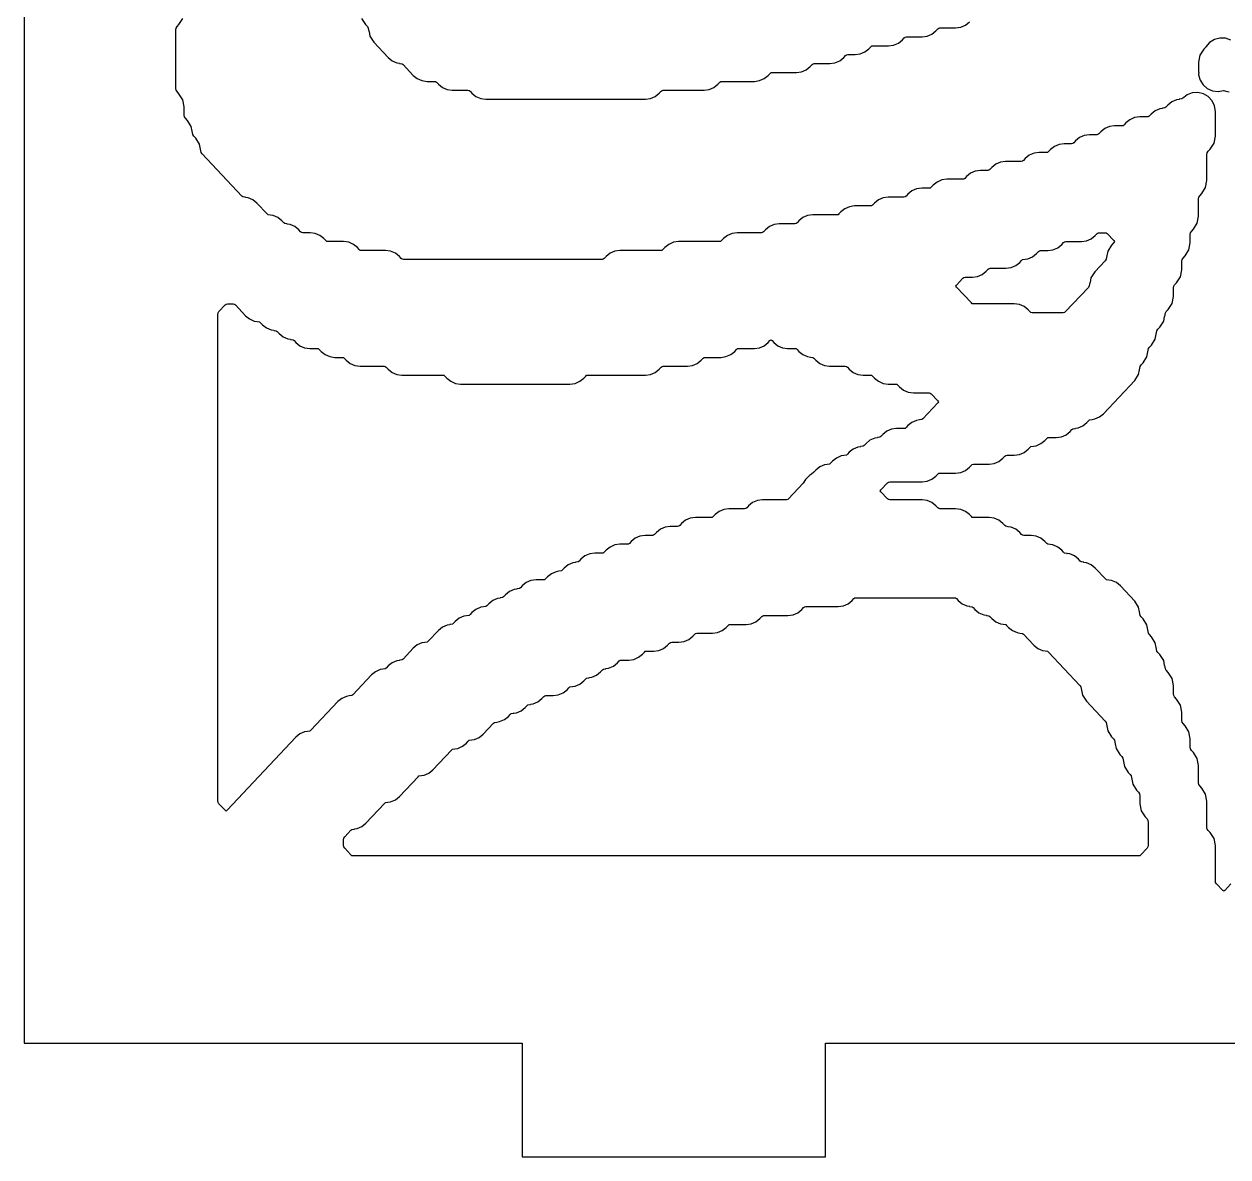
# Model space of a CAD drawing. Header units: millimetres. Extents: x 10 to 410, y 18 to 283.
# Drawn here: x 10 to 41.74, y 21 to 50.88 of the extents above; entities that cross this region are included whole.
import ezdxf

# ---------------------------------------------------------------- set-up
doc = ezdxf.new("R2010")
doc.units = ezdxf.units.MM
doc.layers.add('CUT', color=1, linetype='Continuous')

msp = doc.modelspace()

# ---------------------------------------------------------------- linework, layer by layer
at = {"layer": 'CUT'}
for points in [[(52.134, 21), (60.134, 21), (60.134, 24), (73.2679, 24), (73.2679, 144), (60.134, 144), (60.134, 147), (52.134, 147), (52.134, 144), (31.134, 144), (31.134, 147), (23.134, 147), (23.134, 144), (10, 144), (10, 24), (23.134, 24), (23.134, 21), (31.134, 21), (31.134, 24), (52.134, 24)], [(34.7574, 44.1765), (34.7826, 44.1969), (34.8148, 44.2013), (35.0069, 44.2013), (35.1412, 44.2196), (35.2656, 44.2733), (35.3709, 44.3585), (35.4206, 44.4113), (35.4459, 44.4317), (35.478, 44.4361), (35.8912, 44.4361), (36.0254, 44.4544), (36.1498, 44.5082), (36.2552, 44.5933), (36.3049, 44.6461), (36.3301, 44.6665), (36.396, 44.6755), (36.3955, 44.6794), (36.4676, 44.6892), (36.592, 44.743), (36.6974, 44.8281), (36.7471, 44.8809), (36.7723, 44.9013), (36.8044, 44.9057), (36.9966, 44.9057), (37.1308, 44.924), (37.2552, 44.9778), (37.3606, 45.0629), (37.4103, 45.1157), (37.4355, 45.1361), (37.4676, 45.1405), (37.8808, 45.1405), (38.0151, 45.1588), (38.1395, 45.2126), (38.2449, 45.2977), (38.2946, 45.3505), (38.3198, 45.3709), (38.3519, 45.3753), (38.5049, 45.3753), (38.5371, 45.3709), (38.5623, 45.3505), (38.7341, 45.168), (38.7531, 45.1405), (38.7341, 45.1129), (38.6749, 45.0501), (38.5742, 44.8917), (38.5499, 44.7643), (38.5479, 44.7647), (38.5306, 44.6742), (38.5065, 44.6364), (38.2328, 44.3457), (38.1321, 44.1873), (38.1077, 44.0599), (38.1057, 44.0603), (38.0884, 43.9698), (38.0644, 43.932), (37.4569, 43.2868), (37.4317, 43.2664), (37.3996, 43.2621), (36.5834, 43.2621), (36.5512, 43.2664), (36.526, 43.2868), (36.4763, 43.3396), (36.3709, 43.4248), (36.2465, 43.4785), (36.1123, 43.4969), (35.0359, 43.4969), (35.0037, 43.5012), (34.9785, 43.5216), (34.5856, 43.9389), (34.5666, 43.9665), (34.5856, 43.994)], [(15.1378, 30.3135), (15.1138, 30.3513), (15.1054, 30.3954), (15.1054, 43.2147), (15.1138, 43.2587), (15.1378, 43.2965), (15.3031, 43.4721), (15.3283, 43.4925), (15.3605, 43.4969), (15.5135, 43.4969), (15.5456, 43.4925), (15.5708, 43.4721), (15.8416, 43.1845), (15.947, 43.0993), (16.0714, 43.0456), (16.1435, 43.0358), (16.143, 43.0319), (16.2088, 43.0229), (16.234, 43.0025), (16.2837, 42.9497), (16.3891, 42.8645), (16.5135, 42.8108), (16.5856, 42.8009), (16.5851, 42.7971), (16.651, 42.7881), (16.6762, 42.7677), (16.7259, 42.7149), (16.8313, 42.6297), (16.9557, 42.576), (17.0278, 42.5661), (17.0273, 42.5623), (17.0931, 42.5533), (17.1183, 42.5329), (17.168, 42.4801), (17.2734, 42.3949), (17.3978, 42.3412), (17.5321, 42.3229), (17.7242, 42.3229), (17.7563, 42.3185), (17.7815, 42.2981), (17.8312, 42.2453), (17.9366, 42.1601), (18.061, 42.1064), (18.1953, 42.0881), (18.3874, 42.0881), (18.4195, 42.0837), (18.4448, 42.0633), (18.4945, 42.0105), (18.5998, 41.9253), (18.7242, 41.8716), (18.8585, 41.8532), (19.4928, 41.8532), (19.5249, 41.8489), (19.5501, 41.8285), (19.5998, 41.7757), (19.7052, 41.6905), (19.8296, 41.6368), (19.9638, 41.6184), (21.0403, 41.6184), (21.0724, 41.6141), (21.0976, 41.5937), (21.1473, 41.5409), (21.2527, 41.4557), (21.3771, 41.402), (21.5114, 41.3836), (24.3955, 41.3836), (24.5297, 41.402), (24.6541, 41.4557), (24.7595, 41.5409), (24.8092, 41.5937), (24.8344, 41.6141), (24.8665, 41.6184), (26.3851, 41.6184), (26.5194, 41.6368), (26.6438, 41.6905), (26.7491, 41.7757), (26.7988, 41.8285), (26.8241, 41.8489), (26.8562, 41.8532), (27.4905, 41.8532), (27.6247, 41.8716), (27.7491, 41.9253), (27.8545, 42.0105), (27.9042, 42.0633), (27.9294, 42.0837), (27.9616, 42.0881), (28.3748, 42.0881), (28.509, 42.1064), (28.6334, 42.1601), (28.7388, 42.2453), (28.7885, 42.2981), (28.8137, 42.3185), (28.8458, 42.3229), (29.259, 42.3229), (29.3933, 42.3412), (29.5177, 42.3949), (29.6231, 42.4801), (29.6681, 42.5279), (29.6961, 42.5493), (29.7241, 42.5279), (29.7691, 42.4801), (29.8745, 42.3949), (29.9989, 42.3412), (30.1332, 42.3229), (30.3253, 42.3229), (30.3574, 42.3185), (30.3826, 42.2981), (30.4323, 42.2453), (30.5377, 42.1601), (30.6621, 42.1064), (30.7342, 42.0965), (30.7337, 42.0927), (30.7996, 42.0837), (30.8248, 42.0633), (30.8745, 42.0105), (30.9799, 41.9253), (31.1043, 41.8716), (31.2385, 41.8532), (31.6517, 41.8532), (31.6838, 41.8489), (31.7091, 41.8285), (31.7588, 41.7757), (31.8642, 41.6905), (31.9885, 41.6368), (32.1228, 41.6184), (32.3149, 41.6184), (32.3471, 41.6141), (32.3723, 41.5937), (32.422, 41.5409), (32.5274, 41.4557), (32.6518, 41.402), (32.786, 41.3836), (32.9781, 41.3836), (33.0103, 41.3793), (33.0355, 41.3589), (33.0852, 41.3061), (33.1906, 41.2209), (33.315, 41.1672), (33.4492, 41.1488), (33.8624, 41.1488), (33.8946, 41.1445), (33.9198, 41.1241), (34.0916, 40.9416), (34.1106, 40.914), (34.0916, 40.8865), (33.6987, 40.4692), (33.6735, 40.4488), (33.6076, 40.4398), (33.6082, 40.4359), (33.536, 40.4261), (33.4117, 40.3724), (33.3063, 40.2872), (33.2566, 40.2344), (33.2313, 40.214), (33.1992, 40.2096), (33.0071, 40.2096), (32.8728, 40.1913), (32.7484, 40.1376), (32.643, 40.0524), (32.5934, 39.9996), (32.5681, 39.9792), (32.5023, 39.9702), (32.5028, 39.9663), (32.4307, 39.9565), (32.3063, 39.9028), (32.2009, 39.8176), (32.1512, 39.7648), (32.126, 39.7444), (32.0601, 39.7354), (32.0607, 39.7315), (31.9885, 39.7217), (31.8642, 39.6679), (31.7588, 39.5828), (31.7091, 39.53), (31.6838, 39.5096), (31.618, 39.5006), (31.6185, 39.4967), (31.5464, 39.4869), (31.422, 39.4331), (31.3166, 39.348), (31.2669, 39.2952), (31.2417, 39.2748), (31.1759, 39.2658), (31.1764, 39.2619), (31.1043, 39.2521), (30.9799, 39.1983), (30.8745, 39.1132), (30.8248, 39.0604), (30.7636, 39.0109), (30.7074, 38.976), (30.6099, 38.8638), (30.5479, 38.7664), (30.1616, 38.356), (30.1363, 38.3356), (30.1042, 38.3312), (29.4699, 38.3312), (29.3357, 38.3129), (29.2113, 38.2591), (29.1059, 38.174), (29.0562, 38.1212), (29.031, 38.1008), (28.9989, 38.0964), (28.5856, 38.0964), (28.4514, 38.0781), (28.327, 38.0243), (28.2216, 37.9392), (28.1719, 37.8864), (28.1467, 37.866), (28.1146, 37.8616), (27.7014, 37.8616), (27.5671, 37.8433), (27.4427, 37.7895), (27.3373, 37.7044), (27.2876, 37.6516), (27.2624, 37.6312), (27.2303, 37.6268), (27.0381, 37.6268), (26.9039, 37.6085), (26.7795, 37.5547), (26.6741, 37.4696), (26.6244, 37.4168), (26.5992, 37.3964), (26.5671, 37.392), (26.3749, 37.392), (26.2407, 37.3737), (26.1163, 37.3199), (26.0109, 37.2348), (25.9612, 37.182), (25.936, 37.1616), (25.9038, 37.1572), (25.7117, 37.1572), (25.5775, 37.1389), (25.4531, 37.0851), (25.3477, 37), (25.298, 36.9472), (25.2728, 36.9268), (25.2406, 36.9224), (25.0485, 36.9224), (24.9142, 36.9041), (24.7899, 36.8503), (24.6845, 36.7652), (24.6348, 36.7124), (24.6095, 36.692), (24.5437, 36.683), (24.5442, 36.6791), (24.4721, 36.6693), (24.3477, 36.6155), (24.2423, 36.5304), (24.1926, 36.4776), (24.1674, 36.4572), (24.1016, 36.4482), (24.1021, 36.4443), (24.03, 36.4345), (23.9056, 36.3807), (23.8002, 36.2956), (23.7505, 36.2428), (23.7253, 36.2224), (23.6931, 36.218), (23.501, 36.218), (23.3667, 36.1997), (23.2424, 36.1459), (23.137, 36.0608), (23.0873, 36.008), (23.062, 35.9876), (22.9962, 35.9786), (22.9967, 35.9747), (22.9246, 35.9649), (22.8002, 35.9111), (22.6948, 35.826), (22.6451, 35.7732), (22.6199, 35.7528), (22.5541, 35.7438), (22.5546, 35.7399), (22.4825, 35.7301), (22.3581, 35.6763), (22.2527, 35.5912), (22.203, 35.5384), (22.1778, 35.518), (22.1119, 35.509), (22.1124, 35.5051), (22.0403, 35.4953), (21.9159, 35.4415), (21.8105, 35.3564), (21.7608, 35.3036), (21.7356, 35.2832), (21.6698, 35.2742), (21.6703, 35.2703), (21.5982, 35.2605), (21.4738, 35.2067), (21.3684, 35.1216), (21.3187, 35.0688), (21.2935, 35.0484), (21.2276, 35.0394), (21.2282, 35.0355), (21.156, 35.0257), (21.0316, 34.9719), (20.9262, 34.8868), (20.6555, 34.5992), (20.6303, 34.5788), (20.5644, 34.5698), (20.5649, 34.5659), (20.4928, 34.5561), (20.3684, 34.5023), (20.263, 34.4172), (19.9923, 34.1296), (19.967, 34.1092), (19.9012, 34.1002), (19.9017, 34.0963), (19.8296, 34.0865), (19.7052, 34.0327), (19.5998, 33.9476), (19.5501, 33.8948), (19.5249, 33.8744), (19.459, 33.8654), (19.4596, 33.8615), (19.3875, 33.8517), (19.2631, 33.7979), (19.1577, 33.7128), (18.6658, 33.1904), (18.6406, 33.17), (18.5748, 33.161), (18.5753, 33.1571), (18.5032, 33.1473), (18.3788, 33.0935), (18.2734, 33.0084), (17.5605, 32.2512), (17.5353, 32.2308), (17.4694, 32.2218), (17.4699, 32.2179), (17.3978, 32.2081), (17.2734, 32.1543), (17.168, 32.0692), (15.3544, 30.143), (15.3264, 30.1216), (15.2984, 30.143)], [(18.7097, 29.6521), (18.7818, 29.662), (18.9062, 29.7157), (19.0116, 29.8009), (19.5035, 30.3232), (19.5287, 30.3436), (19.5945, 30.3526), (19.594, 30.3565), (19.6661, 30.3664), (19.7905, 30.4201), (19.8959, 30.5053), (20.3878, 31.0276), (20.413, 31.048), (20.4788, 31.057), (20.4783, 31.0609), (20.5504, 31.0708), (20.6748, 31.1245), (20.7802, 31.2097), (21.272, 31.732), (21.2973, 31.7524), (21.3631, 31.7614), (21.3626, 31.7653), (21.4347, 31.7752), (21.5591, 31.8289), (21.6645, 31.9141), (21.7142, 31.9668), (21.7394, 31.9872), (21.8053, 31.9962), (21.8047, 32.0001), (21.8769, 32.01), (22.0012, 32.0637), (22.1066, 32.1489), (22.3774, 32.4364), (22.4026, 32.4568), (22.4685, 32.4658), (22.4679, 32.4697), (22.5401, 32.4796), (22.6645, 32.5333), (22.7699, 32.6185), (22.8195, 32.6712), (22.8448, 32.6916), (22.9106, 32.7006), (22.9101, 32.7045), (22.9822, 32.7144), (23.1066, 32.7681), (23.212, 32.8533), (23.2617, 32.906), (23.2869, 32.9264), (23.3528, 32.9354), (23.3522, 32.9393), (23.4244, 32.9492), (23.5487, 33.0029), (23.6541, 33.0881), (23.7038, 33.1408), (23.7291, 33.1612), (23.7612, 33.1656), (23.9533, 33.1656), (24.0876, 33.184), (24.212, 33.2377), (24.3174, 33.3229), (24.367, 33.3756), (24.3923, 33.396), (24.4581, 33.405), (24.4576, 33.4089), (24.5297, 33.4188), (24.6541, 33.4725), (24.7595, 33.5577), (24.8092, 33.6104), (24.8344, 33.6308), (24.9003, 33.6398), (24.8997, 33.6437), (24.9719, 33.6536), (25.0962, 33.7073), (25.2016, 33.7925), (25.2513, 33.8452), (25.2766, 33.8656), (25.3424, 33.8746), (25.3419, 33.8785), (25.414, 33.8884), (25.5384, 33.9421), (25.6438, 34.0273), (25.6935, 34.08), (25.7187, 34.1004), (25.7508, 34.1048), (25.943, 34.1048), (26.0772, 34.1232), (26.2016, 34.1769), (26.307, 34.2621), (26.3567, 34.3148), (26.3819, 34.3352), (26.4141, 34.3396), (26.6062, 34.3396), (26.7404, 34.358), (26.8648, 34.4117), (26.9702, 34.4969), (27.0199, 34.5496), (27.0451, 34.57), (27.0773, 34.5744), (27.2694, 34.5744), (27.4036, 34.5928), (27.528, 34.6465), (27.6334, 34.7317), (27.6831, 34.7844), (27.7083, 34.8048), (27.7405, 34.8092), (28.1537, 34.8092), (28.2879, 34.8276), (28.4123, 34.8813), (28.5177, 34.9665), (28.5674, 35.0192), (28.5926, 35.0396), (28.6248, 35.044), (29.038, 35.044), (29.1722, 35.0624), (29.2966, 35.1161), (29.402, 35.2013), (29.4517, 35.254), (29.4769, 35.2744), (29.5091, 35.2788), (30.1433, 35.2788), (30.2776, 35.2972), (30.402, 35.3509), (30.5074, 35.4361), (30.5571, 35.4888), (30.5823, 35.5092), (30.6144, 35.5136), (31.4698, 35.5136), (31.604, 35.532), (31.7284, 35.5857), (31.8338, 35.6709), (31.8835, 35.7237), (31.9087, 35.744), (31.9408, 35.7484), (34.5256, 35.7484), (34.5578, 35.744), (34.583, 35.7237), (34.6327, 35.6709), (34.7381, 35.5857), (34.8625, 35.532), (34.9346, 35.5221), (34.9341, 35.5182), (34.9999, 35.5092), (35.0251, 35.4888), (35.0748, 35.4361), (35.1802, 35.3509), (35.3046, 35.2972), (35.3767, 35.2873), (35.3762, 35.2834), (35.4421, 35.2744), (35.4673, 35.254), (35.517, 35.2013), (35.6224, 35.1161), (35.7468, 35.0624), (35.8189, 35.0525), (35.8184, 35.0486), (35.8842, 35.0396), (35.9094, 35.0192), (35.9591, 34.9665), (36.0645, 34.8813), (36.1889, 34.8276), (36.261, 34.8177), (36.2605, 34.8138), (36.3264, 34.8048), (36.3516, 34.7844), (36.6223, 34.4969), (36.7277, 34.4117), (36.8521, 34.358), (36.9242, 34.3481), (36.9237, 34.3442), (36.9896, 34.3352), (37.0148, 34.3148), (37.8433, 33.4349), (37.8673, 33.3971), (37.8846, 33.3066), (37.8866, 33.307), (37.911, 33.1796), (38.0117, 33.0212), (38.5065, 32.4957), (38.5306, 32.4579), (38.5479, 32.3674), (38.5499, 32.3677), (38.5742, 32.2404), (38.6749, 32.082), (38.7276, 32.0261), (38.7516, 31.9883), (38.7689, 31.8978), (38.7709, 31.8981), (38.7953, 31.7708), (38.896, 31.6124), (38.9487, 31.5565), (38.9727, 31.5187), (38.99, 31.4282), (38.992, 31.4285), (39.0163, 31.3012), (39.1171, 31.1428), (39.1697, 31.0869), (39.1938, 31.0491), (39.2111, 30.9586), (39.2131, 30.9589), (39.2374, 30.8316), (39.3381, 30.6732), (39.3908, 30.6173), (39.4148, 30.5795), (39.4233, 30.5355), (39.4233, 30.3116), (39.4585, 30.1272), (39.5592, 29.9688), (39.6119, 29.9129), (39.6359, 29.8751), (39.6443, 29.8311), (39.6443, 29.2214), (39.6359, 29.1773), (39.6119, 29.1395), (39.4466, 28.964), (39.4214, 28.9436), (39.3892, 28.9392), (18.6765, 28.9392), (18.6444, 28.9436), (18.6192, 28.964), (18.4539, 29.1395), (18.4298, 29.1773), (18.4214, 29.2214), (18.4214, 29.3615), (18.4298, 29.4055), (18.4539, 29.4433), (18.6192, 29.6188), (18.6444, 29.6392), (18.7103, 29.6482)]]:
    msp.add_lwpolyline(points, close=True, dxfattribs=at)
for points in [[(41.8226, 28.2003), (41.662, 28.0298), (41.634, 28.0084), (41.606, 28.0298), (41.4454, 28.2003), (41.4213, 28.2381), (41.4129, 28.2821), (41.4129, 29.2105), (41.3777, 29.3948), (41.2769, 29.5532), (41.2243, 29.6091), (41.2002, 29.6469), (41.1918, 29.691), (41.1918, 30.3845), (41.1566, 30.5688), (41.0559, 30.7272), (41.0032, 30.7831), (40.9792, 30.8209), (40.9708, 30.865), (40.9708, 31.3237), (40.9355, 31.508), (40.8348, 31.6664), (40.7821, 31.7223), (40.7581, 31.7601), (40.7497, 31.8042), (40.7497, 32.0281), (40.7145, 32.2124), (40.6137, 32.3708), (40.5611, 32.4267), (40.537, 32.4646), (40.5286, 32.5086), (40.5286, 32.7325), (40.4934, 32.9168), (40.3927, 33.0752), (40.34, 33.1311), (40.316, 33.169), (40.3075, 33.213), (40.3075, 33.4369), (40.2723, 33.6212), (40.1716, 33.7796), (40.1189, 33.8355), (40.0949, 33.8734), (40.0776, 33.9639), (40.0756, 33.9635), (40.0512, 34.0908), (39.9505, 34.2492), (39.8979, 34.3052), (39.8738, 34.343), (39.8565, 34.4335), (39.8545, 34.4331), (39.8302, 34.5604), (39.7294, 34.7188), (39.6768, 34.7748), (39.6527, 34.8126), (39.6354, 34.9031), (39.6334, 34.9027), (39.6091, 35.03), (39.5084, 35.1884), (39.4557, 35.2444), (39.4317, 35.2822), (39.4144, 35.3727), (39.4124, 35.3723), (39.388, 35.4997), (39.2873, 35.658), (38.9081, 36.0608), (38.8027, 36.1459), (38.6783, 36.1997), (38.6062, 36.2095), (38.6067, 36.2134), (38.5409, 36.2224), (38.5156, 36.2428), (38.2449, 36.5304), (38.1395, 36.6155), (38.0151, 36.6693), (37.943, 36.6791), (37.9435, 36.683), (37.8777, 36.692), (37.8524, 36.7124), (37.8027, 36.7652), (37.6973, 36.8503), (37.573, 36.9041), (37.5008, 36.9139), (37.5014, 36.9178), (37.4355, 36.9268), (37.4103, 36.9472), (37.3606, 37), (37.2552, 37.0851), (37.1308, 37.1389), (37.0587, 37.1487), (37.0592, 37.1526), (36.9934, 37.1616), (36.9681, 37.182), (36.9185, 37.2348), (36.8131, 37.3199), (36.6887, 37.3737), (36.5544, 37.392), (36.3623, 37.392), (36.3301, 37.3964), (36.3049, 37.4168), (36.2552, 37.4696), (36.1498, 37.5547), (36.0254, 37.6085), (35.9533, 37.6183), (35.9539, 37.6222), (35.888, 37.6312), (35.8628, 37.6516), (35.8131, 37.7044), (35.7077, 37.7895), (35.5833, 37.8433), (35.4491, 37.8616), (35.0359, 37.8616), (35.0037, 37.866), (34.9785, 37.8864), (34.9288, 37.9392), (34.8234, 38.0243), (34.699, 38.0781), (34.5648, 38.0964), (34.1516, 38.0964), (34.1194, 38.1008), (34.0942, 38.1212), (34.0445, 38.174), (33.9391, 38.2591), (33.8147, 38.3129), (33.6805, 38.3312), (32.8251, 38.3312), (32.793, 38.3356), (32.7678, 38.356), (32.596, 38.5385), (32.5769, 38.566), (32.596, 38.5936), (32.7678, 38.7761), (32.793, 38.7964), (32.8251, 38.8008), (33.6805, 38.8008), (33.8147, 38.8192), (33.9391, 38.8729), (34.0445, 38.9581), (34.0942, 39.0109), (34.1194, 39.0312), (34.1516, 39.0356), (34.5648, 39.0356), (34.699, 39.054), (34.8234, 39.1077), (34.9288, 39.1929), (34.9785, 39.2457), (35.0037, 39.266), (35.0359, 39.2704), (35.4491, 39.2704), (35.5833, 39.2888), (35.7077, 39.3425), (35.8131, 39.4277), (35.8628, 39.4805), (35.888, 39.5008), (35.9201, 39.5052), (36.1123, 39.5052), (36.2465, 39.5236), (36.3709, 39.5773), (36.4763, 39.6625), (36.526, 39.7153), (36.5512, 39.7356), (36.6171, 39.7447), (36.6165, 39.7485), (36.6887, 39.7584), (36.8131, 39.8121), (36.9185, 39.8973), (36.9681, 39.9501), (36.9934, 39.9704), (37.0255, 39.9748), (37.2176, 39.9748), (37.3519, 39.9932), (37.4763, 40.0469), (37.5817, 40.1321), (37.6314, 40.1849), (37.6566, 40.2052), (37.7224, 40.2143), (37.7219, 40.2181), (37.794, 40.228), (37.9184, 40.2817), (38.0238, 40.3669), (38.0735, 40.4197), (38.0987, 40.44), (38.1646, 40.4491), (38.164, 40.4529), (38.2362, 40.4628), (38.3606, 40.5165), (38.466, 40.6017), (39.2873, 41.474), (39.388, 41.6324), (39.4124, 41.7598), (39.4144, 41.7594), (39.4317, 41.8499), (39.4557, 41.8877), (39.5084, 41.9436), (39.6091, 42.102), (39.6334, 42.2294), (39.6354, 42.229), (39.6527, 42.3195), (39.6768, 42.3573), (39.7294, 42.4132), (39.8302, 42.5716), (39.8545, 42.699), (39.8565, 42.6986), (39.8738, 42.7891), (39.8979, 42.8269), (39.9505, 42.8828), (40.0512, 43.0412), (40.0756, 43.1686), (40.0776, 43.1682), (40.0949, 43.2587), (40.1189, 43.2965), (40.1716, 43.3524), (40.2723, 43.5108), (40.3075, 43.6952), (40.3075, 43.9191), (40.316, 43.9631), (40.34, 44.0009), (40.3927, 44.0569), (40.4934, 44.2152), (40.5286, 44.3996), (40.5286, 44.6235), (40.537, 44.6675), (40.5611, 44.7053), (40.6137, 44.7613), (40.7145, 44.9196), (40.7497, 45.104), (40.7497, 45.3279), (40.7581, 45.3719), (40.7821, 45.4097), (40.8348, 45.4657), (40.9355, 45.624), (40.9708, 45.8084), (40.9708, 46.2671), (40.9792, 46.3111), (41.0032, 46.3489), (41.0559, 46.4049), (41.1566, 46.5632), (41.1918, 46.7476), (41.1918, 47.4411), (41.2002, 47.4851), (41.2243, 47.5229), (41.2769, 47.5789), (41.3777, 47.7372), (41.4129, 47.9216), (41.4129, 48.576), (41.3908, 48.723), (41.3265, 48.8569), (41.2257, 48.9661), (41.0973, 49.0408), (40.9525, 49.0745), (40.8043, 49.0641), (40.6657, 49.0106), (40.5791, 48.9426), (40.5784, 48.9434), (40.5267, 48.9017), (40.4609, 48.8927), (40.4614, 48.8888), (40.3893, 48.8789), (40.2649, 48.8252), (40.1595, 48.74), (40.1098, 48.6873), (40.0846, 48.6669), (40.0187, 48.6579), (40.0193, 48.654), (39.9471, 48.6441), (39.8227, 48.5904), (39.7173, 48.5052), (39.6677, 48.4525), (39.6424, 48.4321), (39.6103, 48.4277), (39.4182, 48.4277), (39.2839, 48.4093), (39.1595, 48.3556), (39.0541, 48.2704), (39.0044, 48.2176), (38.9792, 48.1973), (38.9471, 48.1929), (38.755, 48.1929), (38.6207, 48.1745), (38.4963, 48.1208), (38.3909, 48.0356), (38.3412, 47.9828), (38.316, 47.9625), (38.2839, 47.9581), (38.0917, 47.9581), (37.9575, 47.9397), (37.8331, 47.886), (37.7277, 47.8008), (37.678, 47.748), (37.6528, 47.7277), (37.6207, 47.7233), (37.4285, 47.7233), (37.2943, 47.7049), (37.1699, 47.6512), (37.0645, 47.566), (37.0148, 47.5132), (36.9896, 47.4929), (36.9574, 47.4885), (36.7653, 47.4885), (36.6311, 47.4701), (36.5067, 47.4164), (36.4013, 47.3312), (36.3516, 47.2784), (36.3264, 47.2581), (36.2942, 47.2537), (35.881, 47.2537), (35.7468, 47.2353), (35.6224, 47.1816), (35.517, 47.0964), (35.4673, 47.0436), (35.4421, 47.0233), (35.4099, 47.0189), (35.2178, 47.0189), (35.0836, 47.0005), (34.9592, 46.9468), (34.8538, 46.8616), (34.8041, 46.8088), (34.7789, 46.7885), (34.7467, 46.7841), (34.3335, 46.7841), (34.1993, 46.7657), (34.0749, 46.712), (33.9695, 46.6268), (33.9198, 46.574), (33.8946, 46.5537), (33.8624, 46.5493), (33.6703, 46.5493), (33.536, 46.5309), (33.4117, 46.4772), (33.3063, 46.392), (33.2566, 46.3392), (33.2313, 46.3189), (33.1992, 46.3145), (32.786, 46.3145), (32.6518, 46.2961), (32.5274, 46.2424), (32.422, 46.1572), (32.3723, 46.1044), (32.3471, 46.0841), (32.3149, 46.0797), (31.9017, 46.0797), (31.7675, 46.0613), (31.6431, 46.0076), (31.5377, 45.9224), (31.488, 45.8696), (31.4628, 45.8493), (31.4306, 45.8449), (30.7964, 45.8449), (30.6621, 45.8265), (30.5377, 45.7728), (30.4323, 45.6876), (30.3826, 45.6348), (30.3574, 45.6145), (30.3253, 45.6101), (29.9121, 45.6101), (29.7778, 45.5917), (29.6534, 45.538), (29.548, 45.4528), (29.4984, 45.4), (29.4731, 45.3797), (29.441, 45.3753), (28.8067, 45.3753), (28.6725, 45.3569), (28.5481, 45.3032), (28.4427, 45.218), (28.393, 45.1652), (28.3678, 45.1449), (28.3356, 45.1405), (27.2592, 45.1405), (27.125, 45.1221), (27.0006, 45.0684), (26.8952, 44.9832), (26.8455, 44.9304), (26.8203, 44.9101), (26.7881, 44.9057), (25.7117, 44.9057), (25.5775, 44.8873), (25.4531, 44.8336), (25.3477, 44.7484), (25.298, 44.6956), (25.2728, 44.6753), (25.2406, 44.6709), (20.003, 44.6709), (19.9708, 44.6753), (19.9456, 44.6956), (19.8959, 44.7484), (19.7905, 44.8336), (19.6661, 44.8873), (19.5319, 44.9057), (18.8976, 44.9057), (18.8655, 44.9101), (18.8403, 44.9304), (18.7906, 44.9832), (18.6852, 45.0684), (18.5608, 45.1221), (18.4265, 45.1405), (18.0133, 45.1405), (17.9812, 45.1449), (17.956, 45.1652), (17.9063, 45.218), (17.8009, 45.3032), (17.6765, 45.3569), (17.5422, 45.3753), (17.3501, 45.3753), (17.318, 45.3797), (17.2927, 45.4), (17.2431, 45.4528), (17.1377, 45.538), (17.0133, 45.5917), (16.9412, 45.6016), (16.9417, 45.6055), (16.8758, 45.6145), (16.8506, 45.6348), (16.8009, 45.6876), (16.6955, 45.7728), (16.5711, 45.8265), (16.499, 45.8364), (16.4995, 45.8403), (16.4337, 45.8493), (16.4085, 45.8696), (16.1377, 46.1572), (16.0323, 46.2424), (15.9079, 46.2961), (15.8358, 46.306), (15.8363, 46.3099), (15.7705, 46.3189), (15.7452, 46.3392), (14.6957, 47.454), (14.6716, 47.4918), (14.6543, 47.5823), (14.6523, 47.5819), (14.628, 47.7093), (14.5273, 47.8677), (14.4746, 47.9236), (14.4506, 47.9614), (14.4333, 48.0519), (14.4312, 48.0515), (14.4069, 48.1789), (14.3062, 48.3373), (14.2535, 48.3932), (14.2295, 48.431), (14.2211, 48.475), (14.2211, 48.6989), (14.1858, 48.8833), (14.0851, 49.0417), (14.0325, 49.0976), (14.0084, 49.1354), (14, 49.1794), (14, 50.7283), (14.0084, 50.7723), (14.0325, 50.8102), (14.0851, 50.8661), (14.1858, 51.0245)], [(18.8988, 51.0245), (18.9995, 50.8661), (19.0522, 50.8102), (19.0762, 50.7723), (19.0935, 50.6818), (19.0955, 50.6822), (19.1199, 50.5549), (19.2206, 50.3965), (19.5998, 49.9937), (19.7052, 49.9086), (19.8296, 49.8548), (19.9017, 49.845), (19.9012, 49.8411), (19.967, 49.8321), (19.9923, 49.8117), (20.263, 49.5241), (20.3684, 49.439), (20.4928, 49.3852), (20.6271, 49.3669), (20.8192, 49.3669), (20.8513, 49.3625), (20.8766, 49.3421), (20.9262, 49.2893), (21.0316, 49.2042), (21.156, 49.1504), (21.2903, 49.1321), (21.7035, 49.1321), (21.7356, 49.1277), (21.7608, 49.1073), (21.8105, 49.0545), (21.9159, 48.9694), (22.0403, 48.9156), (22.1746, 48.8973), (26.3851, 48.8973), (26.5194, 48.9156), (26.6438, 48.9694), (26.7491, 49.0545), (26.7988, 49.1073), (26.8241, 49.1277), (26.8562, 49.1321), (27.9326, 49.1321), (28.0669, 49.1504), (28.1913, 49.2042), (28.2967, 49.2893), (28.3463, 49.3421), (28.3716, 49.3625), (28.4037, 49.3669), (29.259, 49.3669), (29.3933, 49.3852), (29.5177, 49.439), (29.6231, 49.5241), (29.6728, 49.5769), (29.698, 49.5973), (29.7301, 49.6017), (30.3644, 49.6017), (30.4987, 49.62), (30.623, 49.6738), (30.7284, 49.7589), (30.7781, 49.8117), (30.8034, 49.8321), (30.8355, 49.8365), (31.2487, 49.8365), (31.3829, 49.8548), (31.5073, 49.9086), (31.6127, 49.9937), (31.6624, 50.0465), (31.6876, 50.0669), (31.7198, 50.0713), (31.9119, 50.0713), (32.0462, 50.0896), (32.1705, 50.1434), (32.2759, 50.2285), (32.3256, 50.2813), (32.3509, 50.3017), (32.383, 50.3061), (32.7962, 50.3061), (32.9304, 50.3244), (33.0548, 50.3782), (33.1602, 50.4633), (33.2099, 50.5161), (33.2351, 50.5365), (33.2673, 50.5409), (33.6805, 50.5409), (33.8147, 50.5592), (33.9391, 50.613), (34.0445, 50.6981), (34.0942, 50.7509), (34.1194, 50.7713), (34.1516, 50.7757), (34.5648, 50.7757), (34.699, 50.794), (34.8234, 50.8478), (34.9288, 50.9329)], [(41.8213, 50.4546), (41.6812, 50.5039), (41.5327, 50.5098), (41.389, 50.4718), (41.2629, 50.3932), (41.1654, 50.2811), (41.1594, 50.2716), (41.1067, 50.2157), (41.006, 50.0573), (40.9708, 49.8729), (40.9708, 49.6017), (40.9753, 49.6017), (40.9729, 49.5429), (41.0108, 49.3994), (41.0892, 49.2734), (41.2011, 49.1759), (41.3367, 49.1155), (41.4841, 49.0976), (41.6302, 49.1238), (41.634, 49.1251), (41.6928, 49.1052), (41.7734, 49.0921)]]:
    msp.add_lwpolyline(points, dxfattribs=at)

doc.saveas('drawing.dxf')
